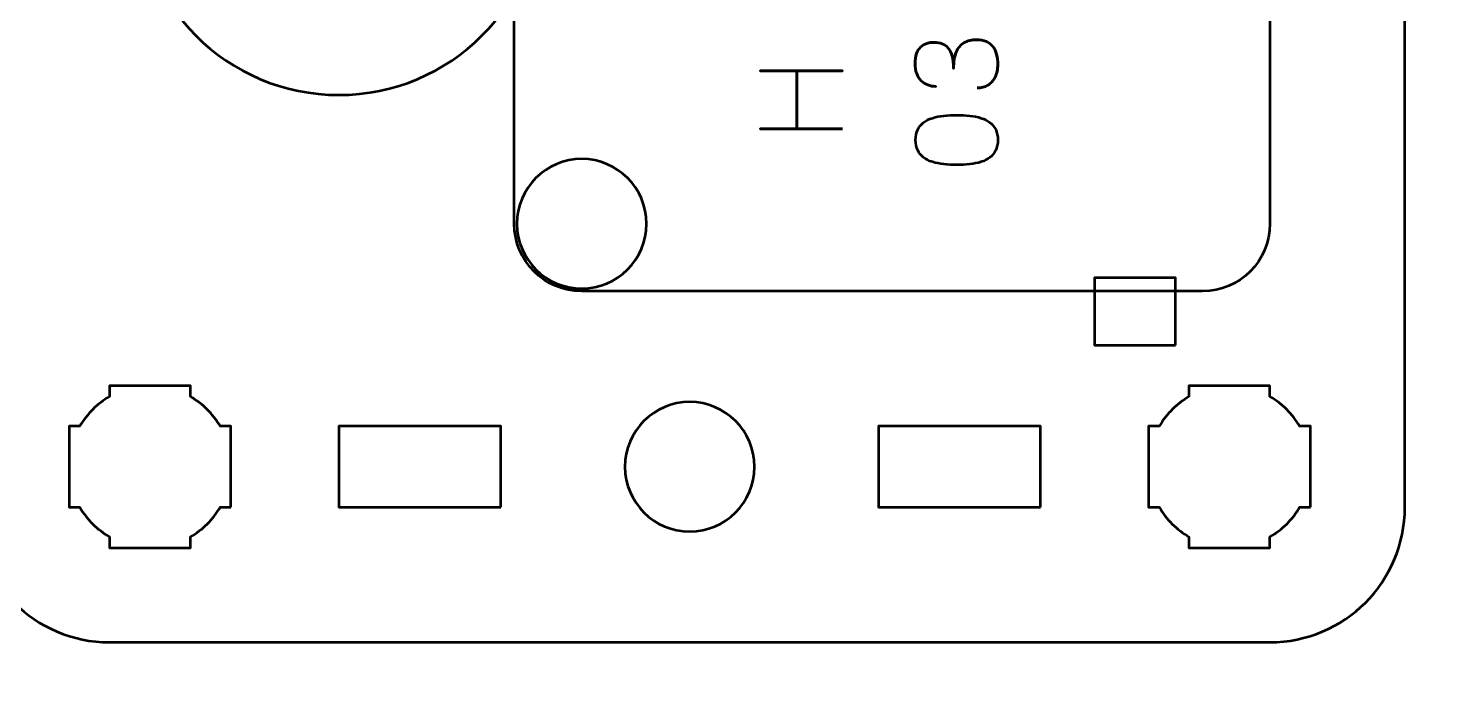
# Model space of a CAD drawing. Header units: centimetres. Extents: x -21 to 0, y -29.7 to 0.
# Drawn here: x -11.25 to -5.96, y -22.77 to -20.33 of the extents above; entities that cross this region are included whole.
import ezdxf

# ---------------------------------------------------------------- set-up
doc = ezdxf.new("R2010")
doc.units = ezdxf.units.CM
doc.header["$MEASUREMENT"] = 0
doc.layers.add('Layer 1', color=7, linetype='Continuous')

msp = doc.modelspace()

# ---------------------------------------------------------------- linework, layer by layer
at = {"layer": 'Layer 1', "color": 1, "lineweight": 53}
msp.add_open_spline([(-21.00003, -29.19995), (-21.00003, -29.19995), (-21.00003, -5.29992), (-21.00003, -5.29992), (-21.00003, -5.29992), (-21.00003, -5.21709), (-20.93286, -5.14992), (-20.85003, -5.14992), (-20.85003, -5.14992), (-20.7672, -5.14992), (-20.70003, -5.08275), (-20.70003, -4.99992), (-20.70003, -4.99992), (-20.70003, -4.91709), (-20.7672, -4.84992), (-20.85003, -4.84992), (-20.85003, -4.84992), (-20.93286, -4.84992), (-21.00003, -4.78275), (-21.00003, -4.69992), (-21.00003, -4.69992), (-21.00003, -4.61709), (-20.93286, -4.54992), (-20.85003, -4.54992), (-20.85003, -4.54992), (-20.7672, -4.54992), (-20.70003, -4.48275), (-20.70003, -4.39992), (-20.70003, -4.39992), (-20.70003, -4.31709), (-20.7672, -4.24992), (-20.85003, -4.24992), (-20.85003, -4.24992), (-20.93286, -4.24992), (-21.00003, -4.18275), (-21.00003, -4.09992), (-21.00003, -4.09992), (-21.00003, -4.01709), (-20.93286, -3.94992), (-20.85003, -3.94992), (-20.85003, -3.94992), (-20.7672, -3.94992), (-20.70003, -3.88275), (-20.70003, -3.79992), (-20.70003, -3.79992), (-20.70003, -3.71709), (-20.7672, -3.64992), (-20.85003, -3.64992), (-20.85003, -3.64992), (-20.93286, -3.64992), (-21.00003, -3.58275), (-21.00003, -3.49992), (-21.00003, -3.49992), (-21.00003, -3.41709), (-20.93286, -3.34992), (-20.85003, -3.34992), (-20.85003, -3.34992), (-20.7672, -3.34992), (-20.70003, -3.28275), (-20.70003, -3.19992), (-20.70003, -3.19992), (-20.70003, -3.11709), (-20.7672, -3.04992), (-20.85003, -3.04992), (-20.85003, -3.04992), (-20.93286, -3.04992), (-21.00003, -2.98275), (-21.00003, -2.89992), (-21.00003, -2.89992), (-21.00003, -2.81709), (-20.93286, -2.74992), (-20.85003, -2.74992), (-20.85003, -2.74992), (-20.7672, -2.74992), (-20.70003, -2.68275), (-20.70003, -2.59992), (-20.70003, -2.59992), (-20.70003, -2.51709), (-20.7672, -2.44992), (-20.85003, -2.44992), (-20.85003, -2.44992), (-20.93286, -2.44992), (-21.00003, -2.38275), (-21.00003, -2.29992), (-21.00003, -2.29992), (-21.00003, -2.21709), (-20.93286, -2.14992), (-20.85003, -2.14992), (-20.85003, -2.14992), (-20.7672, -2.14992), (-20.70003, -2.08275), (-20.70003, -1.99992), (-20.70003, -1.99992), (-20.70003, -1.91709), (-20.7672, -1.84992), (-20.85003, -1.84992), (-20.85003, -1.84992), (-20.93286, -1.84992), (-21.00003, -1.78275), (-21.00003, -1.69992), (-21.00003, -1.69992), (-21.00003, -1.61709), (-20.93286, -1.54992), (-20.85003, -1.54992), (-20.85003, -1.54992), (-20.7672, -1.54992), (-20.70003, -1.48275), (-20.70003, -1.39992), (-20.70003, -1.39992), (-20.70003, -1.31709), (-20.7672, -1.24992), (-20.85003, -1.24992), (-20.85003, -1.24992), (-20.93286, -1.24992), (-21.00003, -1.18275), (-21.00003, -1.09992), (-21.00003, -1.09992), (-21.00003, -1.09992), (-21.00003, -0.49992), (-21.00003, -0.49992), (-21.00003, -0.49992), (-21.00003, -0.22295), (-20.77694, 0.00004), (-20.49994, 0.00004), (-20.49994, 0.00004), (-20.49994, 0.00004), (-0.50008, 0.00004), (-0.50008, 0.00004), (-0.50008, 0.00004), (-0.22294, 0.00004), (0.00002, -0.22295), (0.00002, -0.49992), (0.00002, -0.49992), (0.00002, -0.49992), (0.00002, -29.19995), (0.00002, -29.19995), (0.00002, -29.19995), (0.00002, -29.47695), (-0.22294, -29.70004), (-0.50008, -29.70004), (-0.50008, -29.70004), (-0.50008, -29.70004), (-20.49994, -29.70004), (-20.49994, -29.70004), (-20.49994, -29.70004), (-20.77694, -29.70004), (-21.00003, -29.47695), (-21.00003, -29.19995)], degree=3, knots=[0, 0, 0, 0, 0.027027, 0.027027, 0.027027, 0.027027, 0.0540541, 0.0540541, 0.0540541, 0.0540541, 0.0810811, 0.0810811, 0.0810811, 0.0810811, 0.1081081, 0.1081081, 0.1081081, 0.1081081, 0.1351351, 0.1351351, 0.1351351, 0.1351351, 0.1621622, 0.1621622, 0.1621622, 0.1621622, 0.1891892, 0.1891892, 0.1891892, 0.1891892, 0.2162162, 0.2162162, 0.2162162, 0.2162162, 0.2432432, 0.2432432, 0.2432432, 0.2432432, 0.2702703, 0.2702703, 0.2702703, 0.2702703, 0.2972973, 0.2972973, 0.2972973, 0.2972973, 0.3243243, 0.3243243, 0.3243243, 0.3243243, 0.3513514, 0.3513514, 0.3513514, 0.3513514, 0.3783784, 0.3783784, 0.3783784, 0.3783784, 0.4054054, 0.4054054, 0.4054054, 0.4054054, 0.4324324, 0.4324324, 0.4324324, 0.4324324, 0.4594595, 0.4594595, 0.4594595, 0.4594595, 0.4864865, 0.4864865, 0.4864865, 0.4864865, 0.5135135, 0.5135135, 0.5135135, 0.5135135, 0.5405405, 0.5405405, 0.5405405, 0.5405405, 0.5675676, 0.5675676, 0.5675676, 0.5675676, 0.5945946, 0.5945946, 0.5945946, 0.5945946, 0.6216216, 0.6216216, 0.6216216, 0.6216216, 0.6486486, 0.6486486, 0.6486486, 0.6486486, 0.6756757, 0.6756757, 0.6756757, 0.6756757, 0.7027027, 0.7027027, 0.7027027, 0.7027027, 0.7297297, 0.7297297, 0.7297297, 0.7297297, 0.7567568, 0.7567568, 0.7567568, 0.7567568, 0.7837838, 0.7837838, 0.7837838, 0.7837838, 0.8108108, 0.8108108, 0.8108108, 0.8108108, 0.8378378, 0.8378378, 0.8378378, 0.8378378, 0.8648649, 0.8648649, 0.8648649, 0.8648649, 0.8918919, 0.8918919, 0.8918919, 0.8918919, 0.9189189, 0.9189189, 0.9189189, 0.9189189, 0.9459459, 0.9459459, 0.9459459, 0.9459459, 0.972973, 0.972973, 0.972973, 0.972973, 1, 1, 1, 1], dxfattribs=at)
at = {"layer": 'Layer 1', "color": 3, "lineweight": 53}
msp.add_open_spline([(-6.15, -17.8), (-6.15, -17.8), (-6.15, -22.1), (-6.15, -22.1), (-6.15, -22.1), (-6.15, -22.37609), (-6.37391, -22.6), (-6.65, -22.6), (-6.65, -22.6), (-6.65, -22.6), (-10.95, -22.6), (-10.95, -22.6), (-10.95, -22.6), (-11.22609, -22.6), (-11.45, -22.37609), (-11.45, -22.1), (-11.45, -22.1), (-11.45, -22.1), (-11.45, -17.8), (-11.45, -17.8), (-11.45, -17.8), (-11.45, -17.52391), (-11.22609, -17.3), (-10.95, -17.3), (-10.95, -17.3), (-10.95, -17.3), (-6.65, -17.3), (-6.65, -17.3), (-6.65, -17.3), (-6.37391, -17.3), (-6.15, -17.52391), (-6.15, -17.8)], degree=3, knots=[0, 0, 0, 0, 0.125, 0.125, 0.125, 0.125, 0.25, 0.25, 0.25, 0.25, 0.375, 0.375, 0.375, 0.375, 0.5, 0.5, 0.5, 0.5, 0.625, 0.625, 0.625, 0.625, 0.75, 0.75, 0.75, 0.75, 0.875, 0.875, 0.875, 0.875, 1, 1, 1, 1], dxfattribs=at)
at = {"layer": 'Layer 1', "lineweight": 53}
for points, knots in [([(-10.10002, -20.573), (-10.51417, -20.573), (-10.85002, -20.23715), (-10.85002, -19.823), (-10.85002, -19.823), (-10.85002, -19.40885), (-10.51417, -19.073), (-10.10002, -19.073), (-10.10002, -19.073), (-9.68587, -19.073), (-9.35002, -19.40885), (-9.35002, -19.823), (-9.35002, -19.823), (-9.35002, -20.23715), (-9.68587, -20.573), (-10.10002, -20.573)], [0, 0, 0, 0, 0.25, 0.25, 0.25, 0.25, 0.5, 0.5, 0.5, 0.5, 0.75, 0.75, 0.75, 0.75, 1, 1, 1, 1]), ([(-9.2, -21.29), (-9.33253, -21.29), (-9.44, -21.18253), (-9.44, -21.05), (-9.44, -21.05), (-9.44, -20.91747), (-9.33253, -20.81), (-9.2, -20.81), (-9.2, -20.81), (-9.06747, -20.81), (-8.96, -20.91747), (-8.96, -21.05), (-8.96, -21.05), (-8.96, -21.18253), (-9.06747, -21.29), (-9.2, -21.29)], [0, 0, 0, 0, 0.25, 0.25, 0.25, 0.25, 0.5, 0.5, 0.5, 0.5, 0.75, 0.75, 0.75, 0.75, 1, 1, 1, 1]), ([(-10.5, -22.1), (-10.5, -22.1), (-10.54015, -22.1), (-10.54015, -22.1), (-10.54015, -22.1), (-10.5665, -22.14553), (-10.60447, -22.1835), (-10.65, -22.20985), (-10.65, -22.20985), (-10.65, -22.20985), (-10.65, -22.25), (-10.65, -22.25), (-10.65, -22.25), (-10.65, -22.25), (-10.8, -22.25), (-10.8, -22.25), (-10.8, -22.25), (-10.8, -22.25), (-10.95, -22.25), (-10.95, -22.25), (-10.95, -22.25), (-10.95, -22.25), (-10.95, -22.20985), (-10.95, -22.20985), (-10.95, -22.20985), (-10.99553, -22.1835), (-11.0335, -22.14553), (-11.05985, -22.1), (-11.05985, -22.1), (-11.05985, -22.1), (-11.1, -22.1), (-11.1, -22.1), (-11.1, -22.1), (-11.1, -22.1), (-11.1, -21.95), (-11.1, -21.95), (-11.1, -21.95), (-11.1, -21.95), (-11.1, -21.8), (-11.1, -21.8), (-11.1, -21.8), (-11.1, -21.8), (-11.05985, -21.8), (-11.05985, -21.8), (-11.05985, -21.8), (-11.0335, -21.75447), (-10.99553, -21.7165), (-10.95, -21.69015), (-10.95, -21.69015), (-10.95, -21.69015), (-10.95, -21.65), (-10.95, -21.65), (-10.95, -21.65), (-10.95, -21.65), (-10.8, -21.65), (-10.8, -21.65), (-10.8, -21.65), (-10.8, -21.65), (-10.65, -21.65), (-10.65, -21.65), (-10.65, -21.65), (-10.65, -21.65), (-10.65, -21.69015), (-10.65, -21.69015), (-10.65, -21.69015), (-10.60447, -21.7165), (-10.5665, -21.75447), (-10.54015, -21.8), (-10.54015, -21.8), (-10.54015, -21.8), (-10.5, -21.8), (-10.5, -21.8), (-10.5, -21.8), (-10.5, -21.8), (-10.5, -21.95), (-10.5, -21.95), (-10.5, -21.95), (-10.5, -21.95), (-10.5, -22.1), (-10.5, -22.1)], [0, 0, 0, 0, 0.05, 0.05, 0.05, 0.05, 0.1, 0.1, 0.1, 0.1, 0.15, 0.15, 0.15, 0.15, 0.2, 0.2, 0.2, 0.2, 0.25, 0.25, 0.25, 0.25, 0.3, 0.3, 0.3, 0.3, 0.35, 0.35, 0.35, 0.35, 0.4, 0.4, 0.4, 0.4, 0.45, 0.45, 0.45, 0.45, 0.5, 0.5, 0.5, 0.5, 0.55, 0.55, 0.55, 0.55, 0.6, 0.6, 0.6, 0.6, 0.65, 0.65, 0.65, 0.65, 0.7, 0.7, 0.7, 0.7, 0.75, 0.75, 0.75, 0.75, 0.8, 0.8, 0.8, 0.8, 0.85, 0.85, 0.85, 0.85, 0.9, 0.9, 0.9, 0.9, 0.95, 0.95, 0.95, 0.95, 1, 1, 1, 1]), ([(-6.5, -22.1), (-6.5, -22.1), (-6.54015, -22.1), (-6.54015, -22.1), (-6.54015, -22.1), (-6.5665, -22.14553), (-6.60447, -22.1835), (-6.65, -22.20985), (-6.65, -22.20985), (-6.65, -22.20985), (-6.65, -22.25), (-6.65, -22.25), (-6.65, -22.25), (-6.65, -22.25), (-6.8, -22.25), (-6.8, -22.25), (-6.8, -22.25), (-6.8, -22.25), (-6.95, -22.25), (-6.95, -22.25), (-6.95, -22.25), (-6.95, -22.25), (-6.95, -22.20985), (-6.95, -22.20985), (-6.95, -22.20985), (-6.99553, -22.1835), (-7.0335, -22.14553), (-7.05985, -22.1), (-7.05985, -22.1), (-7.05985, -22.1), (-7.1, -22.1), (-7.1, -22.1), (-7.1, -22.1), (-7.1, -22.1), (-7.1, -21.95), (-7.1, -21.95), (-7.1, -21.95), (-7.1, -21.95), (-7.1, -21.8), (-7.1, -21.8), (-7.1, -21.8), (-7.1, -21.8), (-7.05985, -21.8), (-7.05985, -21.8), (-7.05985, -21.8), (-7.0335, -21.75447), (-6.99553, -21.7165), (-6.95, -21.69015), (-6.95, -21.69015), (-6.95, -21.69015), (-6.95, -21.65), (-6.95, -21.65), (-6.95, -21.65), (-6.95, -21.65), (-6.8, -21.65), (-6.8, -21.65), (-6.8, -21.65), (-6.8, -21.65), (-6.65, -21.65), (-6.65, -21.65), (-6.65, -21.65), (-6.65, -21.65), (-6.65, -21.69015), (-6.65, -21.69015), (-6.65, -21.69015), (-6.60447, -21.7165), (-6.5665, -21.75447), (-6.54015, -21.8), (-6.54015, -21.8), (-6.54015, -21.8), (-6.5, -21.8), (-6.5, -21.8), (-6.5, -21.8), (-6.5, -21.8), (-6.5, -21.95), (-6.5, -21.95), (-6.5, -21.95), (-6.5, -21.95), (-6.5, -22.1), (-6.5, -22.1)], [0, 0, 0, 0, 0.05, 0.05, 0.05, 0.05, 0.1, 0.1, 0.1, 0.1, 0.15, 0.15, 0.15, 0.15, 0.2, 0.2, 0.2, 0.2, 0.25, 0.25, 0.25, 0.25, 0.3, 0.3, 0.3, 0.3, 0.35, 0.35, 0.35, 0.35, 0.4, 0.4, 0.4, 0.4, 0.45, 0.45, 0.45, 0.45, 0.5, 0.5, 0.5, 0.5, 0.55, 0.55, 0.55, 0.55, 0.6, 0.6, 0.6, 0.6, 0.65, 0.65, 0.65, 0.65, 0.7, 0.7, 0.7, 0.7, 0.75, 0.75, 0.75, 0.75, 0.8, 0.8, 0.8, 0.8, 0.85, 0.85, 0.85, 0.85, 0.9, 0.9, 0.9, 0.9, 0.95, 0.95, 0.95, 0.95, 1, 1, 1, 1]), ([(-8.8, -22.19), (-8.93253, -22.19), (-9.04, -22.08253), (-9.04, -21.95), (-9.04, -21.95), (-9.04, -21.81747), (-8.93253, -21.71), (-8.8, -21.71), (-8.8, -21.71), (-8.66747, -21.71), (-8.56, -21.81747), (-8.56, -21.95), (-8.56, -21.95), (-8.56, -22.08253), (-8.66747, -22.19), (-8.8, -22.19)], [0, 0, 0, 0, 0.25, 0.25, 0.25, 0.25, 0.5, 0.5, 0.5, 0.5, 0.75, 0.75, 0.75, 0.75, 1, 1, 1, 1]), ([(-9.5, -22.1), (-9.5, -22.1), (-10.1, -22.1), (-10.1, -22.1), (-10.1, -22.1), (-10.1, -22.1), (-10.1, -21.8), (-10.1, -21.8), (-10.1, -21.8), (-10.1, -21.8), (-9.5, -21.8), (-9.5, -21.8), (-9.5, -21.8), (-9.5, -21.8), (-9.5, -22.1), (-9.5, -22.1)], [0, 0, 0, 0, 0.25, 0.25, 0.25, 0.25, 0.5, 0.5, 0.5, 0.5, 0.75, 0.75, 0.75, 0.75, 1, 1, 1, 1]), ([(-7.5, -22.1), (-7.5, -22.1), (-8.1, -22.1), (-8.1, -22.1), (-8.1, -22.1), (-8.1, -22.1), (-8.1, -21.8), (-8.1, -21.8), (-8.1, -21.8), (-8.1, -21.8), (-7.5, -21.8), (-7.5, -21.8), (-7.5, -21.8), (-7.5, -21.8), (-7.5, -22.1), (-7.5, -22.1)], [0, 0, 0, 0, 0.25, 0.25, 0.25, 0.25, 0.5, 0.5, 0.5, 0.5, 0.75, 0.75, 0.75, 0.75, 1, 1, 1, 1])]:
    msp.add_open_spline(points, degree=3, knots=knots, dxfattribs=at)
at = {"layer": 'Layer 1', "color": 5, "lineweight": 53}
for points, knots in [([(-7.45, -19.7), (-7.45, -19.7), (-6.9, -19.7), (-6.9, -19.7), (-6.9, -19.7), (-6.76195, -19.7), (-6.65, -19.81195), (-6.65, -19.95), (-6.65, -19.95), (-6.65, -19.95), (-6.65, -21.05), (-6.65, -21.05), (-6.65, -21.05), (-6.65, -21.18805), (-6.76195, -21.3), (-6.9, -21.3), (-6.9, -21.3), (-6.9, -21.3), (-9.2, -21.3), (-9.2, -21.3), (-9.2, -21.3), (-9.33805, -21.3), (-9.45, -21.18805), (-9.45, -21.05), (-9.45, -21.05), (-9.45, -21.05), (-9.45, -19.95), (-9.45, -19.95), (-9.45, -19.95), (-9.45, -19.81195), (-9.33805, -19.7), (-9.2, -19.7)], [0, 0, 0, 0, 0.125, 0.125, 0.125, 0.125, 0.25, 0.25, 0.25, 0.25, 0.375, 0.375, 0.375, 0.375, 0.5, 0.5, 0.5, 0.5, 0.625, 0.625, 0.625, 0.625, 0.75, 0.75, 0.75, 0.75, 0.875, 0.875, 0.875, 0.875, 1, 1, 1, 1]), ([(-7.73489, -20.54711), (-7.71965, -20.54704), (-7.70639, -20.54351), (-7.69489, -20.53653), (-7.69489, -20.53653), (-7.68346, -20.52954), (-7.6745, -20.51959), (-7.66808, -20.50661), (-7.66808, -20.50661), (-7.66166, -20.49363), (-7.65841, -20.47804), (-7.65827, -20.4599), (-7.65827, -20.4599), (-7.65827, -20.44629), (-7.65968, -20.43394), (-7.66264, -20.42272), (-7.66264, -20.42272), (-7.66561, -20.41157), (-7.67019, -20.40198), (-7.67647, -20.39386), (-7.67647, -20.39386), (-7.68275, -20.38575), (-7.69087, -20.37954), (-7.70074, -20.3751), (-7.70074, -20.3751), (-7.71069, -20.37072), (-7.72262, -20.36854), (-7.73659, -20.36847), (-7.73659, -20.36847), (-7.75521, -20.36839), (-7.77095, -20.3722), (-7.78372, -20.37975), (-7.78372, -20.37975), (-7.79649, -20.3873), (-7.80608, -20.39902), (-7.81264, -20.41475), (-7.81264, -20.41475), (-7.81921, -20.43048), (-7.82252, -20.45066), (-7.82252, -20.47514), (-7.82252, -20.47514), (-7.82245, -20.45687), (-7.82414, -20.44156), (-7.8276, -20.42907), (-7.8276, -20.42907), (-7.83106, -20.41665), (-7.83593, -20.40671), (-7.84228, -20.39923), (-7.84228, -20.39923), (-7.84856, -20.39175), (-7.85604, -20.38632), (-7.86464, -20.38307), (-7.86464, -20.38307), (-7.87318, -20.37975), (-7.88256, -20.37813), (-7.89279, -20.3782), (-7.89279, -20.3782), (-7.90303, -20.37813), (-7.91248, -20.37954), (-7.92123, -20.38236), (-7.92123, -20.38236), (-7.92998, -20.38512), (-7.93767, -20.38963), (-7.94423, -20.39577), (-7.94423, -20.39577), (-7.95079, -20.40191), (-7.95594, -20.41002), (-7.95961, -20.41997), (-7.95961, -20.41997), (-7.96328, -20.42999), (-7.96511, -20.4422), (-7.96518, -20.45652), (-7.96518, -20.45652), (-7.96511, -20.47077), (-7.963, -20.48326), (-7.9589, -20.49384), (-7.9589, -20.49384), (-7.95481, -20.5045), (-7.94924, -20.51324), (-7.94211, -20.5203), (-7.94211, -20.5203), (-7.93499, -20.52728), (-7.92687, -20.53251), (-7.9177, -20.53596), (-7.9177, -20.53596), (-7.90853, -20.53949), (-7.89879, -20.54118), (-7.88856, -20.54118), (-7.88856, -20.54118), (-7.89879, -20.54118), (-7.90853, -20.53949), (-7.9177, -20.53596), (-7.9177, -20.53596), (-7.92687, -20.53251), (-7.93499, -20.52728), (-7.94211, -20.5203), (-7.94211, -20.5203), (-7.94924, -20.51324), (-7.95481, -20.5045), (-7.9589, -20.49384), (-7.9589, -20.49384), (-7.963, -20.48326), (-7.96511, -20.47077), (-7.96518, -20.45652), (-7.96518, -20.45652), (-7.96511, -20.4422), (-7.96328, -20.42999), (-7.95961, -20.41997), (-7.95961, -20.41997), (-7.95594, -20.41002), (-7.95079, -20.40191), (-7.94423, -20.39577), (-7.94423, -20.39577), (-7.93767, -20.38963), (-7.92998, -20.38512), (-7.92123, -20.38236), (-7.92123, -20.38236), (-7.91248, -20.37954), (-7.90303, -20.37813), (-7.89279, -20.3782), (-7.89279, -20.3782), (-7.88256, -20.37813), (-7.87318, -20.37975), (-7.86464, -20.38307), (-7.86464, -20.38307), (-7.85604, -20.38632), (-7.84856, -20.39175), (-7.84228, -20.39923), (-7.84228, -20.39923), (-7.83593, -20.40671), (-7.83106, -20.41665), (-7.8276, -20.42907), (-7.8276, -20.42907), (-7.82414, -20.44156), (-7.82245, -20.45687), (-7.82252, -20.47514), (-7.82252, -20.47514), (-7.82252, -20.45066), (-7.81921, -20.43048), (-7.81264, -20.41475), (-7.81264, -20.41475), (-7.80608, -20.39902), (-7.79649, -20.3873), (-7.78372, -20.37975), (-7.78372, -20.37975), (-7.77095, -20.3722), (-7.75521, -20.36839), (-7.73659, -20.36847), (-7.73659, -20.36847), (-7.72262, -20.36854), (-7.71069, -20.37072), (-7.70074, -20.3751), (-7.70074, -20.3751), (-7.69087, -20.37954), (-7.68275, -20.38575), (-7.67647, -20.39386), (-7.67647, -20.39386), (-7.67019, -20.40198), (-7.66561, -20.41157), (-7.66264, -20.42272), (-7.66264, -20.42272), (-7.65968, -20.43394), (-7.65827, -20.44629), (-7.65827, -20.4599), (-7.65827, -20.4599), (-7.65841, -20.47804), (-7.66166, -20.49363), (-7.66808, -20.50661), (-7.66808, -20.50661), (-7.6745, -20.51959), (-7.68346, -20.52954), (-7.69489, -20.53653), (-7.69489, -20.53653), (-7.70639, -20.54351), (-7.71965, -20.54704), (-7.73489, -20.54711)], [0, 0, 0, 0, 0.0227273, 0.0227273, 0.0227273, 0.0227273, 0.0454545, 0.0454545, 0.0454545, 0.0454545, 0.0681818, 0.0681818, 0.0681818, 0.0681818, 0.0909091, 0.0909091, 0.0909091, 0.0909091, 0.1136364, 0.1136364, 0.1136364, 0.1136364, 0.1363636, 0.1363636, 0.1363636, 0.1363636, 0.1590909, 0.1590909, 0.1590909, 0.1590909, 0.1818182, 0.1818182, 0.1818182, 0.1818182, 0.2045455, 0.2045455, 0.2045455, 0.2045455, 0.2272727, 0.2272727, 0.2272727, 0.2272727, 0.25, 0.25, 0.25, 0.25, 0.2727273, 0.2727273, 0.2727273, 0.2727273, 0.2954545, 0.2954545, 0.2954545, 0.2954545, 0.3181818, 0.3181818, 0.3181818, 0.3181818, 0.3409091, 0.3409091, 0.3409091, 0.3409091, 0.3636364, 0.3636364, 0.3636364, 0.3636364, 0.3863636, 0.3863636, 0.3863636, 0.3863636, 0.4090909, 0.4090909, 0.4090909, 0.4090909, 0.4318182, 0.4318182, 0.4318182, 0.4318182, 0.4545455, 0.4545455, 0.4545455, 0.4545455, 0.4772727, 0.4772727, 0.4772727, 0.4772727, 0.5, 0.5, 0.5, 0.5, 0.5227273, 0.5227273, 0.5227273, 0.5227273, 0.5454545, 0.5454545, 0.5454545, 0.5454545, 0.5681818, 0.5681818, 0.5681818, 0.5681818, 0.5909091, 0.5909091, 0.5909091, 0.5909091, 0.6136364, 0.6136364, 0.6136364, 0.6136364, 0.6363636, 0.6363636, 0.6363636, 0.6363636, 0.6590909, 0.6590909, 0.6590909, 0.6590909, 0.6818182, 0.6818182, 0.6818182, 0.6818182, 0.7045455, 0.7045455, 0.7045455, 0.7045455, 0.7272727, 0.7272727, 0.7272727, 0.7272727, 0.75, 0.75, 0.75, 0.75, 0.7727273, 0.7727273, 0.7727273, 0.7727273, 0.7954545, 0.7954545, 0.7954545, 0.7954545, 0.8181818, 0.8181818, 0.8181818, 0.8181818, 0.8409091, 0.8409091, 0.8409091, 0.8409091, 0.8636364, 0.8636364, 0.8636364, 0.8636364, 0.8863636, 0.8863636, 0.8863636, 0.8863636, 0.9090909, 0.9090909, 0.9090909, 0.9090909, 0.9318182, 0.9318182, 0.9318182, 0.9318182, 0.9545455, 0.9545455, 0.9545455, 0.9545455, 0.9772727, 0.9772727, 0.9772727, 0.9772727, 1, 1, 1, 1]), ([(-8.23358, -20.69888), (-8.23358, -20.69888), (-8.40249, -20.69888), (-8.40249, -20.69888), (-8.40249, -20.69888), (-8.40249, -20.69888), (-8.40249, -20.48341), (-8.40249, -20.48341), (-8.40249, -20.48341), (-8.40249, -20.48341), (-8.23358, -20.48341), (-8.23358, -20.48341), (-8.23358, -20.48341), (-8.23358, -20.48341), (-8.53838, -20.48341), (-8.53838, -20.48341), (-8.53838, -20.48341), (-8.53838, -20.48341), (-8.40249, -20.48341), (-8.40249, -20.48341), (-8.40249, -20.48341), (-8.40249, -20.48341), (-8.40249, -20.69888), (-8.40249, -20.69888), (-8.40249, -20.69888), (-8.40249, -20.69888), (-8.53838, -20.69888), (-8.53838, -20.69888), (-8.53838, -20.69888), (-8.53838, -20.69888), (-8.23358, -20.69888), (-8.23358, -20.69888)], [0, 0, 0, 0, 0.125, 0.125, 0.125, 0.125, 0.25, 0.25, 0.25, 0.25, 0.375, 0.375, 0.375, 0.375, 0.5, 0.5, 0.5, 0.5, 0.625, 0.625, 0.625, 0.625, 0.75, 0.75, 0.75, 0.75, 0.875, 0.875, 0.875, 0.875, 1, 1, 1, 1]), ([(-7.65827, -20.73972), (-7.65834, -20.72491), (-7.66095, -20.71214), (-7.66603, -20.70148), (-7.66603, -20.70148), (-7.67111, -20.6909), (-7.67838, -20.68208), (-7.68762, -20.67503), (-7.68762, -20.67503), (-7.69693, -20.66804), (-7.70794, -20.66254), (-7.72064, -20.65845), (-7.72064, -20.65845), (-7.73334, -20.65442), (-7.74724, -20.65153), (-7.76248, -20.64991), (-7.76248, -20.64991), (-7.77772, -20.64821), (-7.79374, -20.64737), (-7.81067, -20.64744), (-7.81067, -20.64744), (-7.82753, -20.64737), (-7.84355, -20.64821), (-7.85872, -20.64991), (-7.85872, -20.64991), (-7.87389, -20.65153), (-7.88786, -20.65442), (-7.90056, -20.65845), (-7.90056, -20.65845), (-7.91319, -20.66254), (-7.92419, -20.66804), (-7.93358, -20.67503), (-7.93358, -20.67503), (-7.94289, -20.68208), (-7.95016, -20.6909), (-7.95524, -20.70148), (-7.95524, -20.70148), (-7.96039, -20.71214), (-7.963, -20.72491), (-7.96307, -20.73972), (-7.96307, -20.73972), (-7.963, -20.75454), (-7.96039, -20.76731), (-7.95524, -20.77797), (-7.95524, -20.77797), (-7.95016, -20.78855), (-7.94289, -20.79737), (-7.93358, -20.80442), (-7.93358, -20.80442), (-7.92419, -20.81141), (-7.91319, -20.81691), (-7.90056, -20.821), (-7.90056, -20.821), (-7.88786, -20.82503), (-7.87389, -20.82792), (-7.85872, -20.82954), (-7.85872, -20.82954), (-7.84355, -20.83123), (-7.82753, -20.83208), (-7.81067, -20.83201), (-7.81067, -20.83201), (-7.79374, -20.83208), (-7.77772, -20.83123), (-7.76248, -20.82954), (-7.76248, -20.82954), (-7.74724, -20.82792), (-7.73334, -20.82503), (-7.72064, -20.821), (-7.72064, -20.821), (-7.70794, -20.81691), (-7.69693, -20.81141), (-7.68762, -20.80442), (-7.68762, -20.80442), (-7.67838, -20.79737), (-7.67111, -20.78855), (-7.66603, -20.77797), (-7.66603, -20.77797), (-7.66095, -20.76731), (-7.65834, -20.75454), (-7.65827, -20.73972)], [0, 0, 0, 0, 0.05, 0.05, 0.05, 0.05, 0.1, 0.1, 0.1, 0.1, 0.15, 0.15, 0.15, 0.15, 0.2, 0.2, 0.2, 0.2, 0.25, 0.25, 0.25, 0.25, 0.3, 0.3, 0.3, 0.3, 0.35, 0.35, 0.35, 0.35, 0.4, 0.4, 0.4, 0.4, 0.45, 0.45, 0.45, 0.45, 0.5, 0.5, 0.5, 0.5, 0.55, 0.55, 0.55, 0.55, 0.6, 0.6, 0.6, 0.6, 0.65, 0.65, 0.65, 0.65, 0.7, 0.7, 0.7, 0.7, 0.75, 0.75, 0.75, 0.75, 0.8, 0.8, 0.8, 0.8, 0.85, 0.85, 0.85, 0.85, 0.9, 0.9, 0.9, 0.9, 0.95, 0.95, 0.95, 0.95, 1, 1, 1, 1]), ([(-7.65827, -20.73972), (-7.65834, -20.72491), (-7.66095, -20.71214), (-7.66603, -20.70148), (-7.66603, -20.70148), (-7.67111, -20.6909), (-7.67838, -20.68208), (-7.68762, -20.67503), (-7.68762, -20.67503), (-7.69693, -20.66804), (-7.70794, -20.66254), (-7.72064, -20.65845), (-7.72064, -20.65845), (-7.73334, -20.65442), (-7.74724, -20.65153), (-7.76248, -20.64991), (-7.76248, -20.64991), (-7.77772, -20.64821), (-7.79374, -20.64737), (-7.81067, -20.64744), (-7.81067, -20.64744), (-7.82753, -20.64737), (-7.84355, -20.64821), (-7.85872, -20.64991), (-7.85872, -20.64991), (-7.87389, -20.65153), (-7.88786, -20.65442), (-7.90056, -20.65845), (-7.90056, -20.65845), (-7.91319, -20.66254), (-7.92419, -20.66804), (-7.93358, -20.67503), (-7.93358, -20.67503), (-7.94289, -20.68208), (-7.95016, -20.6909), (-7.95524, -20.70148), (-7.95524, -20.70148), (-7.96039, -20.71214), (-7.963, -20.72491), (-7.96307, -20.73972), (-7.96307, -20.73972), (-7.963, -20.75454), (-7.96039, -20.76731), (-7.95524, -20.77797), (-7.95524, -20.77797), (-7.95016, -20.78855), (-7.94289, -20.79737), (-7.93358, -20.80442), (-7.93358, -20.80442), (-7.92419, -20.81141), (-7.91319, -20.81691), (-7.90056, -20.821), (-7.90056, -20.821), (-7.88786, -20.82503), (-7.87389, -20.82792), (-7.85872, -20.82954), (-7.85872, -20.82954), (-7.84355, -20.83123), (-7.82753, -20.83208), (-7.81067, -20.83201), (-7.81067, -20.83201), (-7.79374, -20.83208), (-7.77772, -20.83123), (-7.76248, -20.82954), (-7.76248, -20.82954), (-7.74724, -20.82792), (-7.73334, -20.82503), (-7.72064, -20.821), (-7.72064, -20.821), (-7.70794, -20.81691), (-7.69693, -20.81141), (-7.68762, -20.80442), (-7.68762, -20.80442), (-7.67838, -20.79737), (-7.67111, -20.78855), (-7.66603, -20.77797), (-7.66603, -20.77797), (-7.66095, -20.76731), (-7.65834, -20.75454), (-7.65827, -20.73972)], [0, 0, 0, 0, 0.05, 0.05, 0.05, 0.05, 0.1, 0.1, 0.1, 0.1, 0.15, 0.15, 0.15, 0.15, 0.2, 0.2, 0.2, 0.2, 0.25, 0.25, 0.25, 0.25, 0.3, 0.3, 0.3, 0.3, 0.35, 0.35, 0.35, 0.35, 0.4, 0.4, 0.4, 0.4, 0.45, 0.45, 0.45, 0.45, 0.5, 0.5, 0.5, 0.5, 0.55, 0.55, 0.55, 0.55, 0.6, 0.6, 0.6, 0.6, 0.65, 0.65, 0.65, 0.65, 0.7, 0.7, 0.7, 0.7, 0.75, 0.75, 0.75, 0.75, 0.8, 0.8, 0.8, 0.8, 0.85, 0.85, 0.85, 0.85, 0.9, 0.9, 0.9, 0.9, 0.95, 0.95, 0.95, 0.95, 1, 1, 1, 1]), ([(-7, -21.5), (-7, -21.5), (-7.3, -21.5), (-7.3, -21.5), (-7.3, -21.5), (-7.3, -21.5), (-7.3, -21.25), (-7.3, -21.25), (-7.3, -21.25), (-7.3, -21.25), (-7, -21.25), (-7, -21.25), (-7, -21.25), (-7, -21.25), (-7, -21.5), (-7, -21.5)], [0, 0, 0, 0, 0.25, 0.25, 0.25, 0.25, 0.5, 0.5, 0.5, 0.5, 0.75, 0.75, 0.75, 0.75, 1, 1, 1, 1])]:
    msp.add_open_spline(points, degree=3, knots=knots, dxfattribs=at)

doc.saveas('drawing.dxf')
